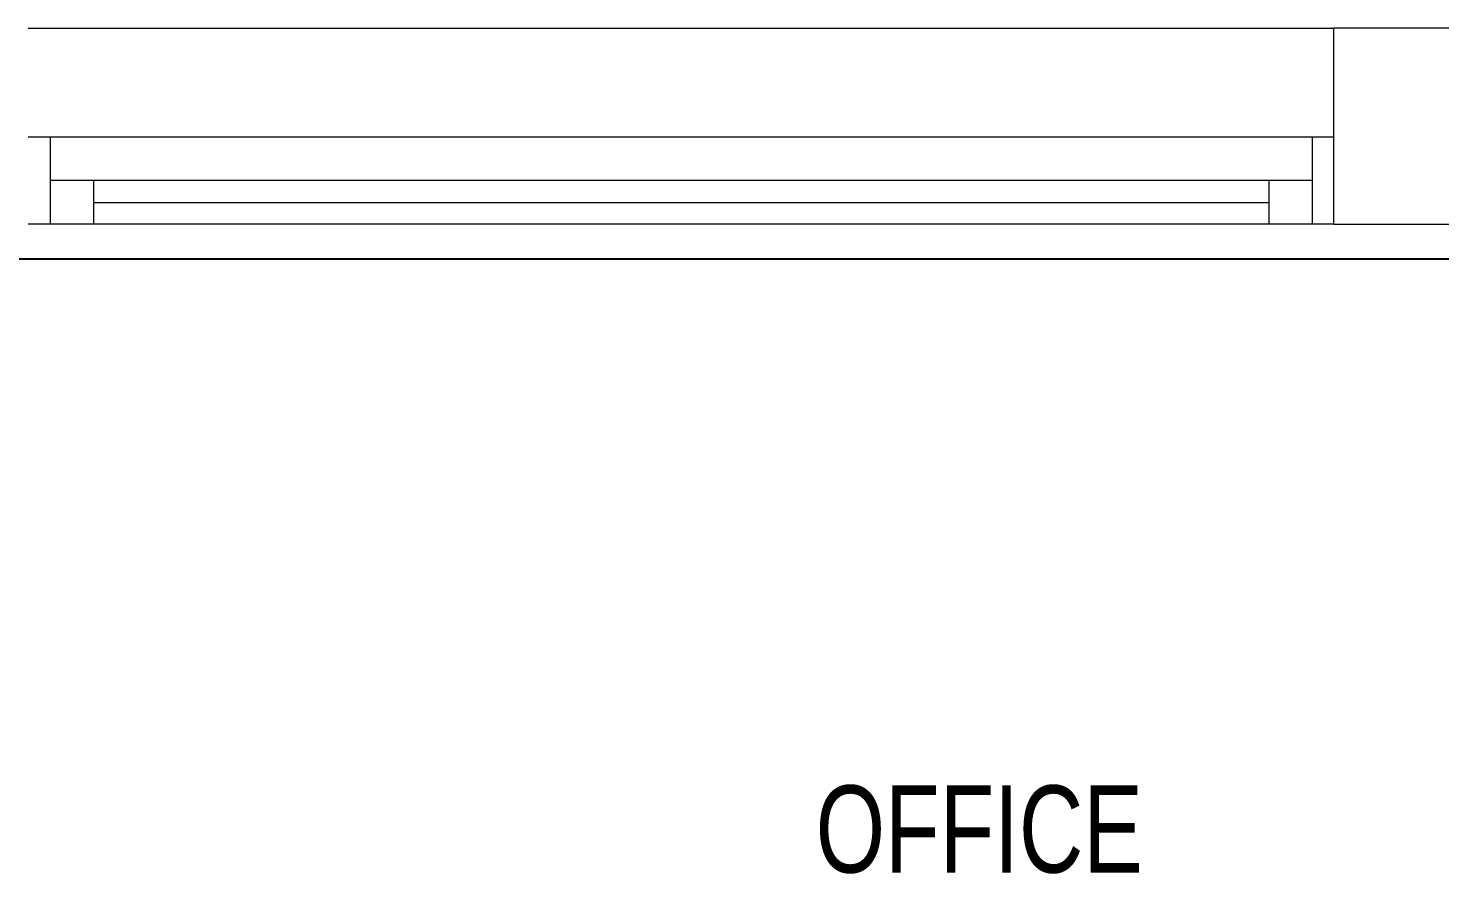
# Model space of a CAD drawing. Header units: metres. Extents: x 75097 to 220695, y -1557923 to -1361206.
# Drawn here: x 117327 to 118949, y -1397794 to -1396823 of the extents above; entities that cross this region are included whole.
import ezdxf

# ---------------------------------------------------------------- set-up
doc = ezdxf.new("R2010")
doc.units = ezdxf.units.M
doc.layers.get('0').update_dxf_attribs({"lineweight": 0})
for name, color, linetype, lineweight in [('A-100 - Copy$0$72_EGR_BASE_TEXT', 8, 'Continuous', 0), ('A-100 - Copy$0$Aluminum', 8, 'Continuous', 0), ('A-100 - Copy$0$Proj', 8, 'Continuous', 0), ('A-100 - Copy$0$Walls', 8, 'Continuous', 0)]:
    doc.layers.add(name, color=color, linetype=linetype, lineweight=lineweight)
doc.layers.add('A-100 - Copy$0$axes', color=8, linetype='Continuous')
doc.styles.add('A-100 - Copy$0$X3G_ENTITY_2587EA', font='swisscl.ttf', dxfattribs={"height": 200})

# ---------------------------------------------------------------- blocks, each defined once
blk = doc.blocks.new('A-100 - Copy')
at = {"layer": 'A-100 - Copy$0$Aluminum'}
for p, q in [((118827.1, -1396947.7, -9.6), (117327.1, -1396947.7, -9.6)), ((117352.1, -1396947.7, -9.6), (117352.1, -1397047.7, -9.6)), ((118802.1, -1396947.7, -9.6), (118802.1, -1397047.7, -9.6)), ((118802.1, -1396997.7, -9.6), (117352.1, -1396997.7, -9.6)), ((117402.1, -1396997.7, -9.6), (117402.1, -1397047.7, -9.6)), ((118752.1, -1396997.7, -9.6), (118752.1, -1397047.7, -9.6)), ((117402.1, -1397022.7, -9.6), (118752.1, -1397022.7, -9.6)), ((118827.1, -1397047.7, -9.6), (117327.1, -1397047.7, -9.6))]:
    blk.add_line(p, q, dxfattribs=at)
at = {"layer": 'A-100 - Copy$0$axes'}
blk.add_line((178940.3, -1397087.7, 0), (95650.8, -1397087.7, 0), dxfattribs=at)
at = {"layer": 'A-100 - Copy$0$Proj'}
blk.add_line((117327.1, -1396822.7, -7.2), (118827.1, -1396822.7, -7.2), dxfattribs=at)
at = {"layer": 'A-100 - Copy$0$Walls'}
for p, q in [((118827.1, -1397047.7, -7.2), (118827.1, -1396822.7, -7.2)), ((120101.2, -1396822.7, -4.7), (118827.1, -1396822.7, -7.2)), ((118827.1, -1397047.7, -7.2), (119926.6, -1397047.7, -2.6))]:
    blk.add_line(p, q, dxfattribs=at)
at = {"layer": 'A-100 - Copy$0$72_EGR_BASE_TEXT', "insert": (118419.6, -1397692.2), "char_height": 100, "attachment_point": 2, "style": 'A-100 - Copy$0$X3G_ENTITY_2587EA'}
blk.add_mtext('OFFICE', dxfattribs=at)

msp = doc.modelspace()

# ---------------------------------------------------------------- block references
msp.add_blockref('A-100 - Copy', (0, 0))

doc.saveas('drawing.dxf')
